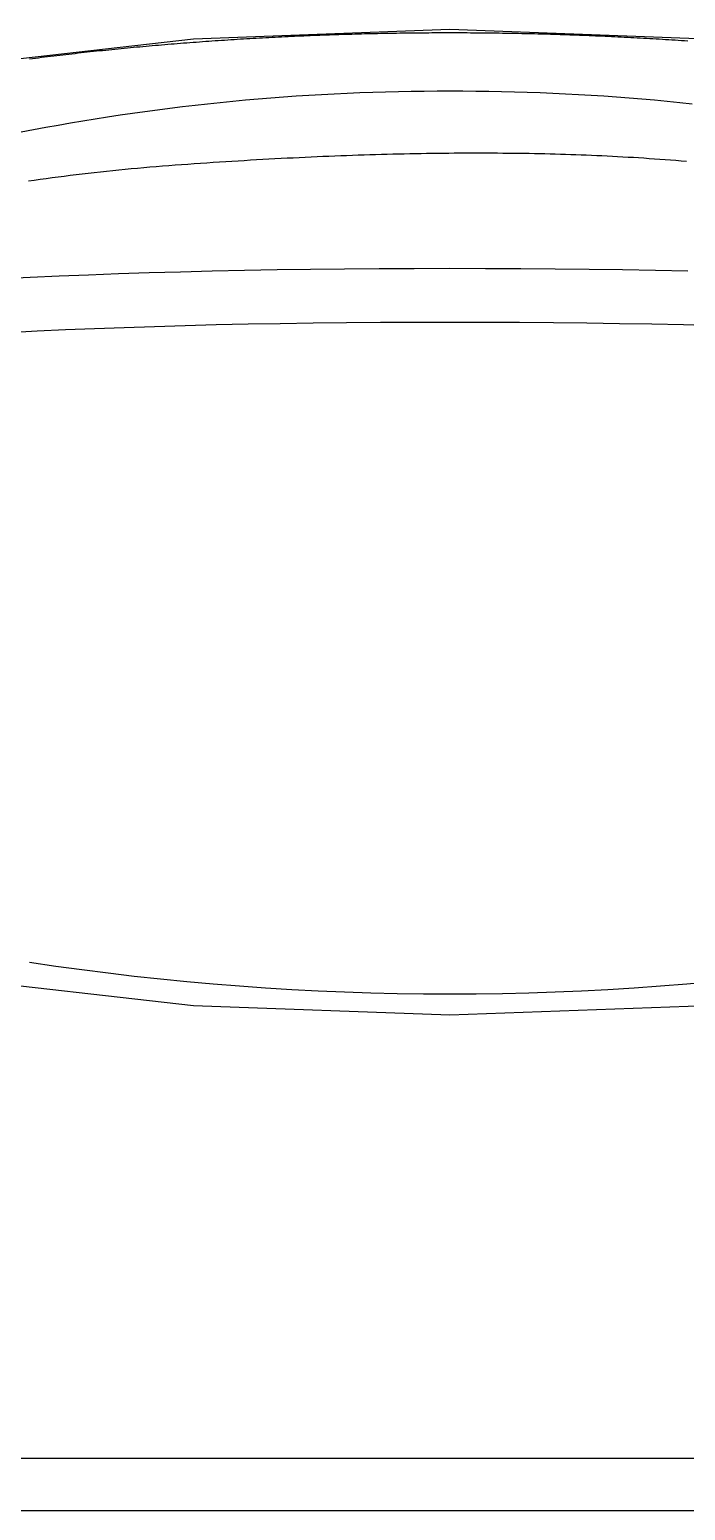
# Model space of a CAD drawing. Extents: x -120222 to -41942, y -19134 to 30932.
# Drawn here: x -81570.57 to -81566.58, y 10149.21 to 10158.21 of the extents above; entities that cross this region are included whole.
import ezdxf

# ---------------------------------------------------------------- set-up
doc = ezdxf.new("R2010")
doc.units = 0
doc.header["$LTSCALE"] = 150
doc.header["$MEASUREMENT"] = 0
doc.layers.get('0').update_dxf_attribs({"linetype": 'CONTINUOUS'})
doc.layers.add('____-568', color=7, linetype='CONTINUOUS')

# ---------------------------------------------------------------- blocks, each defined once
blk = doc.blocks.new('____-172')
at = {"color": 1, "linetype": 'Continuous'}
for p, q in [((-87937.1199, 5600.825), (-88111.1199, 5600.825)), ((-88112.1199, 5600.5088), (-87936.1199, 5600.5088))]:
    blk.add_line(p, q, dxfattribs=at)
blk.add_lwpolyline([(-88001.5592, 5609.4583), (-88003.1199, 5609.5159), (-88004.6806, 5609.4583), (-88006.1814, 5609.2878), (-88007.5645, 5609.0108), (-88008.7768, 5608.6381), (-88009.7717, 5608.184), (-88010.5109, 5607.6659), (-88010.9662, 5607.1037), (-88011.1199, 5606.519), (-88010.9662, 5605.9344), (-88010.5109, 5605.3722), (-88009.7717, 5604.8541), (-88008.7768, 5604.3999), (-88007.5645, 5604.0272), (-88006.1814, 5603.7503), (-88004.6806, 5603.5798), (-88003.1199, 5603.5222), (-88001.5592, 5603.5798)], dxfattribs=at)
at = {"color": 1, "linetype": 'Continuous', "flags": 128}
for points in [[(-88005.6786, 5609.3382), (-88005.6603, 5609.3406), (-88005.6419, 5609.3429), (-88005.6235, 5609.3452), (-88005.6051, 5609.3475), (-88005.5867, 5609.3498), (-88005.5683, 5609.3521), (-88005.5498, 5609.3543), (-88005.5314, 5609.3565), (-88005.5129, 5609.3587), (-88005.4944, 5609.3609), (-88005.4759, 5609.3631), (-88005.4573, 5609.3652), (-88005.4388, 5609.3674), (-88005.4202, 5609.3695), (-88005.4016, 5609.3716), (-88005.383, 5609.3737), (-88005.3644, 5609.3758), (-88005.3458, 5609.3778), (-88005.3271, 5609.3799), (-88005.3085, 5609.3819), (-88005.2898, 5609.3839), (-88005.2711, 5609.3859), (-88005.2524, 5609.3879), (-88005.2336, 5609.3898), (-88005.2149, 5609.3917), (-88005.1961, 5609.3937), (-88005.1773, 5609.3956), (-88005.1585, 5609.3975), (-88005.1397, 5609.3993), (-88005.1209, 5609.4012), (-88005.102, 5609.403), (-88005.0832, 5609.4048), (-88005.0643, 5609.4066), (-88005.0454, 5609.4084), (-88005.0265, 5609.4102), (-88005.0076, 5609.4119), (-88004.9886, 5609.4137), (-88004.9696, 5609.4154), (-88004.9507, 5609.4171), (-88004.9317, 5609.4188), (-88004.9127, 5609.4204), (-88004.8936, 5609.4221), (-88004.8746, 5609.4237), (-88004.8555, 5609.4253), (-88004.8364, 5609.4269), (-88004.8173, 5609.4285), (-88004.7982, 5609.4301), (-88004.7791, 5609.4316), (-88004.7599, 5609.4332), (-88004.7408, 5609.4347), (-88004.7216, 5609.4362), (-88004.7024, 5609.4376), (-88004.6833, 5609.4391), (-88004.6641, 5609.4405), (-88004.6449, 5609.442), (-88004.6257, 5609.4434), (-88004.6065, 5609.4448), (-88004.5873, 5609.4461), (-88004.5681, 5609.4475), (-88004.5489, 5609.4488), (-88004.5297, 5609.4501), (-88004.5104, 5609.4514), (-88004.4912, 5609.4527), (-88004.472, 5609.454), (-88004.4527, 5609.4552), (-88004.4335, 5609.4564), (-88004.4142, 5609.4577), (-88004.395, 5609.4588), (-88004.3757, 5609.46), (-88004.3564, 5609.4612), (-88004.3372, 5609.4623), (-88004.3179, 5609.4634), (-88004.2986, 5609.4645), (-88004.2793, 5609.4656), (-88004.26, 5609.4667), (-88004.2407, 5609.4677), (-88004.2214, 5609.4687), (-88004.2021, 5609.4698), (-88004.1827, 5609.4707), (-88004.1634, 5609.4717), (-88004.1441, 5609.4727), (-88004.1248, 5609.4736), (-88004.1054, 5609.4745), (-88004.0861, 5609.4754), (-88004.0667, 5609.4763), (-88004.0473, 5609.4772), (-88004.028, 5609.478), (-88004.0086, 5609.4789), (-88003.9892, 5609.4797), (-88003.9699, 5609.4805), (-88003.9505, 5609.4813), (-88003.9311, 5609.482), (-88003.9117, 5609.4828), (-88003.8923, 5609.4835), (-88003.8729, 5609.4842), (-88003.8534, 5609.4849), (-88003.834, 5609.4856), (-88003.8146, 5609.4862), (-88003.7952, 5609.4868), (-88003.7757, 5609.4875), (-88003.7563, 5609.4881), (-88003.7368, 5609.4886), (-88003.7174, 5609.4892), (-88003.6979, 5609.4897), (-88003.6785, 5609.4903), (-88003.659, 5609.4908), (-88003.6395, 5609.4913), (-88003.62, 5609.4917), (-88003.6005, 5609.4922), (-88003.5811, 5609.4926), (-88003.5616, 5609.493), (-88003.542, 5609.4934), (-88003.5225, 5609.4938), (-88003.503, 5609.4942), (-88003.4835, 5609.4945), (-88003.464, 5609.4949), (-88003.4445, 5609.4952), (-88003.425, 5609.4955), (-88003.4055, 5609.4957), (-88003.3859, 5609.496), (-88003.3664, 5609.4962), (-88003.3469, 5609.4965), (-88003.3274, 5609.4967), (-88003.3079, 5609.4968), (-88003.2884, 5609.497), (-88003.2688, 5609.4971), (-88003.2493, 5609.4973), (-88003.2298, 5609.4974), (-88003.2103, 5609.4975), (-88003.1908, 5609.4976), (-88003.1713, 5609.4976), (-88003.1517, 5609.4976), (-88003.1322, 5609.4977), (-88003.1127, 5609.4977), (-88003.0932, 5609.4976), (-88003.0737, 5609.4976), (-88003.0541, 5609.4976), (-88003.0346, 5609.4975), (-88003.0151, 5609.4974), (-88002.9956, 5609.4973), (-88002.9761, 5609.4972), (-88002.9565, 5609.497), (-88002.937, 5609.4969), (-88002.9175, 5609.4967), (-88002.898, 5609.4965), (-88002.8785, 5609.4963), (-88002.8589, 5609.496), (-88002.8394, 5609.4958), (-88002.8199, 5609.4955), (-88002.8004, 5609.4952), (-88002.7808, 5609.4949), (-88002.7613, 5609.4946), (-88002.7418, 5609.4942), (-88002.7223, 5609.4939), (-88002.7027, 5609.4935), (-88002.6832, 5609.4931), (-88002.6637, 5609.4927), (-88002.6442, 5609.4923), (-88002.6246, 5609.4918), (-88002.6051, 5609.4913), (-88002.5856, 5609.4908), (-88002.566, 5609.4903), (-88002.5465, 5609.4898), (-88002.527, 5609.4893), (-88002.5075, 5609.4887), (-88002.4879, 5609.4881), (-88002.4684, 5609.4875), (-88002.4489, 5609.4869), (-88002.4293, 5609.4863), (-88002.4098, 5609.4856), (-88002.3903, 5609.4849), (-88002.3707, 5609.4843), (-88002.3512, 5609.4836), (-88002.3317, 5609.4828), (-88002.3121, 5609.4821), (-88002.2926, 5609.4813), (-88002.2731, 5609.4805), (-88002.2536, 5609.4797), (-88002.234, 5609.4789), (-88002.2145, 5609.4781), (-88002.195, 5609.4772), (-88002.1756, 5609.4764), (-88002.1561, 5609.4755), (-88002.1366, 5609.4746), (-88002.1172, 5609.4737), (-88002.0977, 5609.4727), (-88002.0783, 5609.4718), (-88002.0589, 5609.4708), (-88002.0395, 5609.4698), (-88002.0201, 5609.4688), (-88002.0007, 5609.4678), (-88001.9813, 5609.4667), (-88001.9619, 5609.4657), (-88001.9426, 5609.4646), (-88001.9232, 5609.4635), (-88001.9039, 5609.4624), (-88001.8846, 5609.4612), (-88001.8653, 5609.4601), (-88001.846, 5609.4589), (-88001.8267, 5609.4577), (-88001.8074, 5609.4565), (-88001.7881, 5609.4553), (-88001.7689, 5609.4541), (-88001.7496, 5609.4528), (-88001.7304, 5609.4515), (-88001.7111, 5609.4502), (-88001.6919, 5609.4489), (-88001.6727, 5609.4476)], [(-88001.6452, 5609.0631), (-88001.7218, 5609.0711), (-88001.7985, 5609.0787), (-88001.8753, 5609.0859), (-88001.9522, 5609.0926), (-88002.0292, 5609.0988), (-88002.1064, 5609.1047), (-88002.1837, 5609.1101), (-88002.2611, 5609.1151), (-88002.3386, 5609.1196), (-88002.4162, 5609.1237), (-88002.4939, 5609.1274), (-88002.5718, 5609.1307), (-88002.6497, 5609.1335), (-88002.7278, 5609.1359), (-88002.806, 5609.1378), (-88002.8843, 5609.1393), (-88002.9627, 5609.1404), (-88003.0413, 5609.141), (-88003.1199, 5609.1413), (-88003.1986, 5609.141), (-88003.2771, 5609.1404), (-88003.3555, 5609.1393), (-88003.4338, 5609.1378), (-88003.512, 5609.1359), (-88003.5901, 5609.1335), (-88003.6681, 5609.1307), (-88003.7459, 5609.1274), (-88003.8236, 5609.1237), (-88003.9013, 5609.1196), (-88003.9788, 5609.1151), (-88004.0561, 5609.1101), (-88004.1334, 5609.1047), (-88004.2106, 5609.0988), (-88004.2876, 5609.0926), (-88004.3645, 5609.0859), (-88004.4414, 5609.0787), (-88004.5181, 5609.0711), (-88004.5946, 5609.0631), (-88004.6711, 5609.0547), (-88004.7475, 5609.0458), (-88004.8237, 5609.0365), (-88004.8998, 5609.0268), (-88004.9758, 5609.0166), (-88005.0517, 5609.006), (-88005.1275, 5608.995), (-88005.2032, 5608.9835), (-88005.2787, 5608.9716), (-88005.3542, 5608.9592), (-88005.4295, 5608.9465), (-88005.5047, 5608.9333), (-88005.5798, 5608.9196), (-88005.6547, 5608.9056), (-88005.7296, 5608.8911)], [(-88005.6852, 5608.5955), (-88005.6493, 5608.6007), (-88005.6133, 5608.6057), (-88005.5772, 5608.6107), (-88005.541, 5608.6156), (-88005.5046, 5608.6204), (-88005.4681, 5608.625), (-88005.4316, 5608.6296), (-88005.3949, 5608.6341), (-88005.3581, 5608.6385), (-88005.3211, 5608.6428), (-88005.2841, 5608.647), (-88005.2469, 5608.6511), (-88005.2096, 5608.6551), (-88005.1722, 5608.659), (-88005.1347, 5608.6628), (-88005.0971, 5608.6665), (-88005.0593, 5608.6701), (-88005.0214, 5608.6737), (-88004.9835, 5608.6771), (-88004.9453, 5608.6804), (-88004.9071, 5608.6836), (-88004.8688, 5608.6868), (-88004.8303, 5608.6898), (-88004.7917, 5608.6927), (-88004.7531, 5608.6956), (-88004.7144, 5608.6983), (-88004.6758, 5608.701), (-88004.6373, 5608.7037), (-88004.599, 5608.7063), (-88004.5607, 5608.7088), (-88004.5226, 5608.7113), (-88004.4846, 5608.7138), (-88004.4468, 5608.7161), (-88004.409, 5608.7185), (-88004.3713, 5608.7207), (-88004.3338, 5608.7229), (-88004.2964, 5608.7251), (-88004.2591, 5608.7272), (-88004.2219, 5608.7292), (-88004.1848, 5608.7312), (-88004.1479, 5608.7331), (-88004.1111, 5608.735), (-88004.0743, 5608.7368), (-88004.0377, 5608.7386), (-88004.0012, 5608.7403), (-88003.9649, 5608.742), (-88003.9286, 5608.7436), (-88003.8925, 5608.7451), (-88003.8565, 5608.7466), (-88003.8206, 5608.748), (-88003.7848, 5608.7494), (-88003.7491, 5608.7508), (-88003.7135, 5608.752), (-88003.6781, 5608.7532), (-88003.6428, 5608.7544), (-88003.6076, 5608.7555), (-88003.5725, 5608.7565), (-88003.5375, 5608.7575), (-88003.5026, 5608.7585), (-88003.4679, 5608.7593), (-88003.4333, 5608.7602), (-88003.3987, 5608.7609), (-88003.3643, 5608.7617), (-88003.3301, 5608.7623), (-88003.2959, 5608.7629), (-88003.2619, 5608.7635), (-88003.2279, 5608.764), (-88003.1941, 5608.7644), (-88003.1604, 5608.7648), (-88003.1268, 5608.7651), (-88003.0934, 5608.7654), (-88003.06, 5608.7656), (-88003.0268, 5608.7658), (-88002.9937, 5608.7659), (-88002.9607, 5608.7659), (-88002.9278, 5608.7659), (-88002.895, 5608.7658), (-88002.8624, 5608.7657), (-88002.8298, 5608.7656), (-88002.7974, 5608.7653), (-88002.7651, 5608.765), (-88002.7329, 5608.7647), (-88002.7008, 5608.7643), (-88002.6689, 5608.7639), (-88002.637, 5608.7634), (-88002.6053, 5608.7628), (-88002.5737, 5608.7622), (-88002.5422, 5608.7615), (-88002.5109, 5608.7608), (-88002.4795, 5608.76), (-88002.4481, 5608.7591), (-88002.4167, 5608.7582), (-88002.3852, 5608.7572), (-88002.3537, 5608.7561), (-88002.3221, 5608.7549), (-88002.2905, 5608.7537), (-88002.2588, 5608.7524), (-88002.2271, 5608.751), (-88002.1954, 5608.7495), (-88002.1636, 5608.748), (-88002.1317, 5608.7463), (-88002.0998, 5608.7446), (-88002.0679, 5608.7429), (-88002.0359, 5608.741), (-88002.0038, 5608.7391), (-88001.9718, 5608.7371), (-88001.9396, 5608.7351), (-88001.9074, 5608.7329), (-88001.8752, 5608.7307), (-88001.843, 5608.7284), (-88001.8106, 5608.726), (-88001.7783, 5608.7236), (-88001.7459, 5608.7211), (-88001.7134, 5608.7185), (-88001.6809, 5608.7158)], [(-88001.6724, 5608.0463), (-88001.8689, 5608.0504), (-88002.0689, 5608.0539), (-88002.2723, 5608.0568), (-88002.479, 5608.0591), (-88002.6892, 5608.0607), (-88002.9029, 5608.0616), (-88003.1199, 5608.0619), (-88003.337, 5608.0616), (-88003.5506, 5608.0607), (-88003.7608, 5608.0591), (-88003.9676, 5608.0568), (-88004.1709, 5608.0539), (-88004.3709, 5608.0504), (-88004.5674, 5608.0463), (-88004.7605, 5608.0415), (-88004.9502, 5608.036), (-88005.1365, 5608.0299), (-88005.3194, 5608.0232), (-88005.4988, 5608.0158), (-88005.6748, 5608.0078), (-88005.8474, 5607.9992)], [(-88001.5077, 5607.7144), (-88001.6977, 5607.7192), (-88001.891, 5607.7233), (-88002.0875, 5607.7268), (-88002.2874, 5607.7297), (-88002.4906, 5607.7319), (-88002.6971, 5607.7335), (-88002.9069, 5607.7345), (-88003.1199, 5607.7348), (-88003.333, 5607.7345), (-88003.5427, 5607.7335), (-88003.7492, 5607.7319), (-88003.9524, 5607.7297), (-88004.1523, 5607.7268), (-88004.3489, 5607.7233), (-88004.5422, 5607.7192), (-88004.7322, 5607.7144), (-88004.9189, 5607.7089), (-88005.1023, 5607.7029), (-88005.2824, 5607.6961), (-88005.4592, 5607.6888), (-88005.6328, 5607.6808), (-88005.803, 5607.6722)]]:
    blk.add_lwpolyline(points, dxfattribs=at)
at = {"color": 1, "linetype": 'Continuous'}
blk.add_arc((-88003.1199, 5620.734), 17.0833, 261.3882, 278.6118, dxfattribs=at)
blk = doc.blocks.new('____-186')
at = {"color": 1}
blk.add_blockref('____-172', (0, 0), dxfattribs=at)

msp = doc.modelspace()

# ---------------------------------------------------------------- block references
at = {"layer": '____-568', "color": 0}
msp.add_blockref('____-186', (6435.10495, 4548.69799), dxfattribs=at)

doc.saveas('drawing.dxf')
